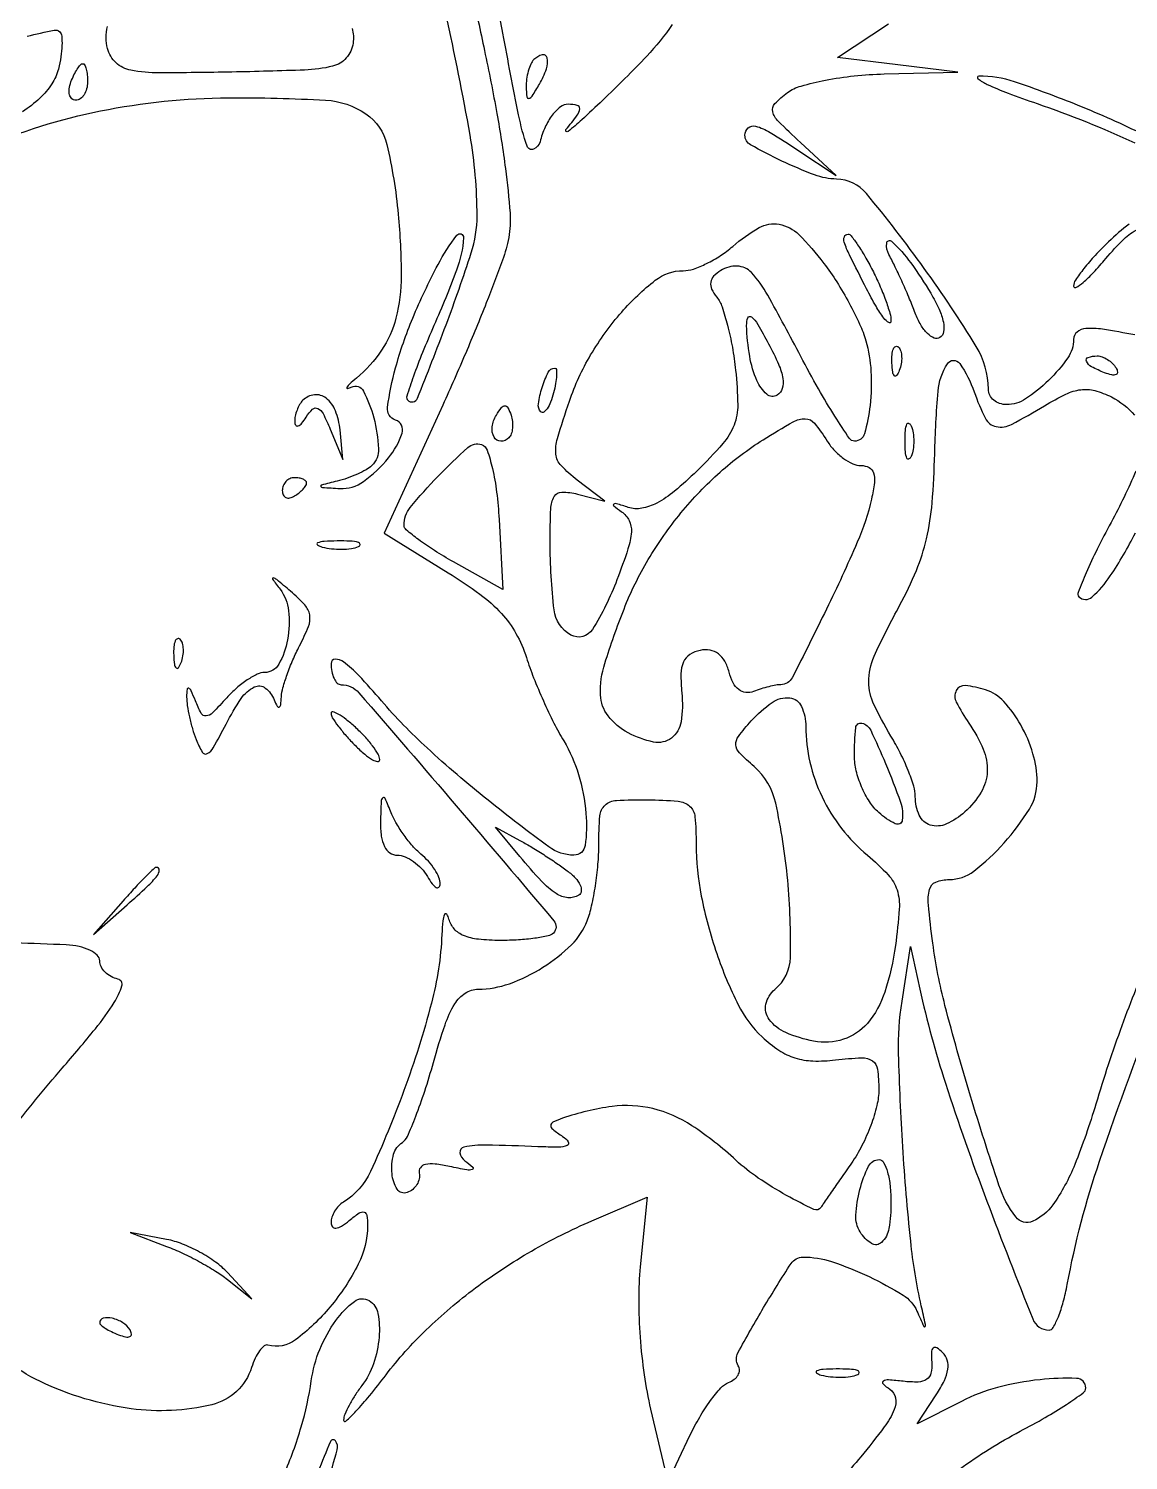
# Model space of a CAD drawing. Extents: x 4 to 800, y 0 to 528.
# Drawn here: x 610.2 to 700.5, y 311.3 to 428.9 of the extents above; entities that cross this region are included whole.
import ezdxf

# ---------------------------------------------------------------- set-up
doc = ezdxf.new("R2010")
doc.units = 0

msp = doc.modelspace()

# ---------------------------------------------------------------- linework, layer by layer
for points in [[(663.02962, 429.220008, -0.041614), (660.93844, 426.6218, -0.012237), (657.317004, 423, -0.004465), (655.597914, 421.391922, -0.016941), (654.481546, 420.433854, -0.352193), (654.315312, 420.434169, -0.416461), (654.299982, 420.583333, 0.011118), (655.226702, 421.766171, 0.13878), (655.428768, 422.292525, 0.371292), (655.224686, 422.578219, 0.059942), (654.489561, 422.666667, 0.165156), (653.840437, 422.446241, 0.067786), (653.177427, 421.776995, 0.055902), (652.590405, 420.783472, 0.041849), (652.168133, 419.583333, -0.236163), (651.640615, 418.980057, -0.431465), (651.103965, 419.223714, -0.033322), (650.413133, 421.786484, -0.002819), (649.114694, 428.5, 0.000176), (648.22128, 433.254014, 0.000229)], [(646.607214, 431.899912, 0.003621), (647.604769, 427.07776, -0.008173), (648.624908, 421.909698, -0.012387), (649.32668, 417.381937, -0.012619), (649.707676, 413.723298, -0.066752), (649.597564, 411.715235, -0.040491), (649.088855, 409.870127, -0.006392), (647.752984, 406.350417, -0.007059), (646.063194, 402.235423, -0.006116), (644.177508, 397.967036), (639.369426, 387.434072), (644.612824, 384.199878, -0.020367), (647.2332, 382.432383, -0.047738), (648.992529, 380.859349, -0.058985), (650.191333, 379.208265, -0.050242), (651.049389, 377.232842, 0.017242), (651.642347, 375.576923, 0.010795), (652.443939, 373.6806, 0.010832), (653.315307, 371.844875, 0.019361), (654.121279, 370.381966, -0.063795), (655.329051, 367.639677, -0.049683), (655.93892, 364.436787, -0.056692), (655.874577, 361.798968, -0.374448), (654.9573, 361, -0.159674), (652.900525, 361.674014, -0.01063), (647.907182, 365.506433, -0.016453), (642.889284, 369.808778, -0.030139), (639.144413, 373.67963, 0.010857), (637.287924, 375.75282, 0.045134), (636.036658, 376.869379, 0.164553), (635.345408, 377.092467, 0.40904), (635.006456, 376.75, 0.045555), (635.065122, 376.08015, 0.065614), (635.246109, 375.514063, 0.085814), (635.514228, 375.131825, 0.199561), (635.831361, 375, -0.21724), (637.288823, 374.335399, -0.001977), (645.282754, 365.057177, -0.001528), (653.309595, 355.60758, -0.389736), (653.267126, 354.600459, -0.145943), (652.832743, 354.365654, -0.01722), (651.738549, 354.176385, -0.019434), (650.390473, 354.043874, -0.014781), (648.906657, 354, -0.025345), (647.104738, 354.091397, -0.073123), (645.895439, 354.396763, -0.11148), (645.125469, 354.941093, -0.120013), (644.689326, 355.75, 0.090274), (644.503107, 356.150037, 0.575225), (644.326725, 356.134308, 0.085693), (644.180364, 355.598976, 0.01333), (644.104132, 354.5, -0.053612), (643.252597, 348.855006, -0.02392), (640.994735, 341.674942, -0.019762), (638.249715, 335.035164, -0.147476), (636.01429, 332.508832, 0.067066), (635.626283, 332.190219, 0.05227), (635.297948, 331.753726, 0.053445), (635.074737, 331.271716, 0.081905), (635, 330.818538, 0.167546), (635.117132, 330.478798, 0.26259), (635.395293, 330.363418, 0.113412), (635.860221, 330.531156, 0.030163), (636.5, 331, -0.021219), (637.312381, 331.61795, -0.225017), (637.711858, 331.68455, -0.298355), (637.943556, 331.416853, -0.033398), (638, 330.572785, -0.118531), (637.240571, 327.414301, -0.056029), (634.91614, 323.896203, -0.057212), (632.080311, 321.197159, -0.233702), (629.81094, 320.767235, 0.248162), (629.501166, 320.69973, 0.060855), (629.13438, 320.304572, 0.048166), (628.773213, 319.688672, 0.031704), (628.475371, 318.922402, -0.262761), (625.201839, 315.875485, -0.093074), (618.575829, 315.543641, -0.077834), (611.132434, 317.77237, -0.106653), (605.619677, 322.040141, -0.027891)], [(606.413335, 419.082632, -0.054145), (616.062122, 422.121436, -0.047558), (626.574542, 423.196152, -0.015494), (634.559247, 423.003268, -0.137244), (637.862225, 421.879582, -0.187357), (639.589277, 419.353383, -0.033968), (640.518871, 413.641903, -0.022279), (640.765923, 408.592036, -0.06356), (640.336386, 405.106509, -0.085968), (639.154982, 402.468673, -0.070803), (637.086657, 400.175843, 0.011196), (636.531332, 399.690892, 0.079436), (636.309365, 399.411878, 0.6418), (636.367767, 399.33139, 0.066243), (636.668628, 399.434569, -0.407004), (637.657457, 399.117394, -0.057979), (638.510586, 396.927697, -0.050914), (638.905491, 394.382841, -0.219956), (638.351163, 392.998228, -0.060816), (637.887009, 392.655887, -0.022637), (637.162529, 392.289021, -0.022035), (636.328135, 391.956319, -0.024831), (635.5, 391.713066, 0.002533), (634.225458, 391.399658, 0.448929), (634.168119, 391.289705, 0.295041), (634.295282, 391.196255, 0.001978), (635.726947, 391.116001, 0.170179), (637.663794, 391.683629, 0.066591), (639.720578, 393.619794, 0.090302), (640.836735, 395.650843, 0.414398), (640.2951, 396.734967, -0.360827), (639.643824, 397.78196, -0.032839), (640.306525, 401.021892, -0.032258), (641.714193, 405.10615, -0.022704), (643.792408, 409.5, -0.041541), (645.339892, 411.913034, -0.742672), (645.890565, 411.70572, -0.073233), (645.315645, 409.048301, -0.014281), (643.457637, 404.500127, 0.007608), (642.511064, 402.268566, 0.012054), (641.775886, 400.326291, 0.006034), (641.223888, 398.691695, 0.281879), (641.302653, 398.364014, 0.53719), (642.098135, 398.525689, 0.00607), (644.450931, 404.551761, 0.011512), (646.523162, 410.46489, 0.07903), (647.001507, 413.5, 0.042834), (646.422386, 420.13751, 0.012835), (644.420809, 430.097788, 0.012284)], [(701.020383, 403.719572, 0.009553), (698.382574, 404.188958, 0.05738), (696.992514, 404.247882, 0.156828), (696.283892, 403.962057, 0.222643), (696, 403.356113, -0.153877), (695.523295, 401.843813, -0.047018), (693.951291, 399.995112, -0.047106), (692.053805, 398.466944, -0.147011), (690.5, 398, -0.08295), (689.92713, 398.095697, -0.092637), (689.440625, 398.371538, -0.100597), (689.115307, 398.78238, -0.117847), (689, 399.264809, 0.138536), (688.008232, 402.775573, 0.018841), (683.729014, 409.190029, 0.015852), (678.989141, 415.326422, 0.218373), (676.523142, 416.521906, -0.084039), (674.728961, 416.865272, -0.022374), (672.039623, 418.007115, -0.015446), (669.458273, 419.341643, -0.272124), (669, 420.12132, -0.212819), (669.272194, 420.731852, -0.256471), (669.875621, 420.873085, -0.068777), (671.070768, 420.354285, -0.009664), (673.34563, 418.908308), (676.5, 416.816615), (673.554332, 419.528648, -0.009754), (671.735875, 421.269624, -0.134407), (671.286415, 422.053816, -0.260786), (671.460816, 422.717468, -0.043086), (672.495462, 423.62034, -0.088767), (673.608878, 424.1641, -0.021548), (675.607806, 424.640874, -0.021425), (677.983207, 424.995525, -0.019862), (680.44113, 425.157104), (686.5, 425.314207), (681.556305, 425.907104), (676.61261, 426.5), (680.806305, 429.264188, 0.025559)], [(610.030766, 428.261415, -0.005943), (612.26238, 428.754297, -0.252917), (612.71369, 428.619643, -0.176638), (612.879798, 428.262862, -0.030402), (612.898969, 427.50447, -0.029859), (612.809739, 426.570144, -0.022752), (612.605081, 425.562655, -0.084673), (612.065033, 424.336403, -0.057266), (611.080895, 423.163708, -0.047631), (609.66152, 422.05528, -0.029443)], [(636.740686, 428.888122, -0.10082), (636.812025, 427.692573, -0.144792), (636.253093, 426.470451, -0.156165), (635.134411, 425.793113, -0.049593), (632.829452, 425.47885, -0.004221), (626.850513, 425.311638, -0.004249), (620.905879, 425.246125, -0.047284), (618.546685, 425.463728, -0.142183), (617.341073, 426.074541, -0.14184), (616.648424, 427.236428, -0.064165), (616.532502, 428.139794, -0.062512), (616.647414, 429.051421, -0.066602)], [(701.794015, 420.15366, 0.017175), (696.38845, 422.565647, 0.014886), (691.135686, 424.516325, 0.085428), (688.212487, 424.974183, 0.713128), (688.144577, 424.76701, 0.05236), (688.912418, 424.302596, 0.019576), (690.616464, 423.581753, 0.007838), (693, 422.724183, -0.026696), (701.027691, 419.489183, -0.051611)], [(700.565555, 412.830061, 0.027575), (698.876248, 411.381438, 0.014937), (697.774731, 410.261132, 0.019765), (696.844898, 409.173951, 0.017494), (696.152216, 408.229957, 0.150638), (696, 407.736184, 0.573657), (696.192235, 407.62377, 0.048407), (696.778058, 408.032549, 0.02825), (697.631126, 408.847355, 0.013087), (698.648708, 409.99436, -0.024189), (700.13043, 411.591671, -0.082767), (701.288144, 412.399775, -0.110128)], [(702.370939, 352.949349, 0.017314), (699.963664, 346.996184, 0.014712), (697.829387, 340.56051, -0.022568), (696.097535, 335.600421, -0.059124), (694.294749, 332.293873, -0.133798), (692.644927, 330.939118, -0.347927), (691.250835, 331.292364, -0.082844), (689.861165, 333.912434, -0.006992), (687.532809, 341.222092, -0.009866), (685.436322, 348.662336, -0.03077), (684.436441, 353.767603, -0.007931), (684.067713, 356.931384, -0.088207), (684.163585, 358.193819, -0.238967), (684.68636, 358.788797, -0.095481), (685.782276, 359, 0.166024), (687.79586, 359.68756, 0.045157), (690.295612, 362.008614, 0.045603), (692.366455, 364.78386, 0.138351), (693, 367.029672, 0.072791), (692.662495, 369.335695, 0.055099), (691.663372, 371.693973, 0.057888), (690.273417, 373.614514, 0.131078), (688.772883, 374.572084, 0.050442), (687.095389, 374.923553, 0.312072), (686.363106, 374.524212, 0.238647), (686.36501, 373.56248, 0.03514), (687.398001, 371.842161, -0.052702), (688.578406, 369.710442, -0.112052), (688.908991, 367.864658, -0.124437), (688.401001, 366.184152, -0.073653), (687.063013, 364.557026, -0.07732), (685.5503, 363.563282, -0.183403), (684.227186, 363.478324, -0.215987), (683.325945, 364.275321, -0.105149), (682.996262, 365.809017, 0.074319), (682.864836, 366.675227, 0.020999), (682.40722, 367.965061, 0.02067), (681.760631, 369.396549, 0.020485), (680.996262, 370.77417, -0.031156), (679.519164, 373.575539, -0.122949), (679.176112, 375.47946, -0.093932), (679.722899, 377.588151, -0.014082), (681.710036, 381.507957, 0.026112), (683.083921, 384.38776, 0.041419), (683.917429, 386.988578, 0.03615), (684.377838, 389.933632, 0.014982), (684.590832, 393.960266, -0.015552), (684.868501, 399.09856, -0.12126), (685.631697, 401.352928, -0.534519), (686.642863, 401.374432, -0.068826), (687.834313, 399.045444, 0.032784), (688.75694, 396.869132, 0.231662), (689.646198, 396.194533, 0.170268), (690.905851, 396.376679, 0.016669), (693.620707, 397.910412, -0.02417), (695.357126, 398.857326, -0.080256), (696.599292, 399.229018, -0.099256), (697.745619, 399.151774, -0.049376), (699.111849, 398.631557, -0.105209), (701.001676, 397.127748, -0.174833)], [(701.12173, 392.547986, -0.022702), (699.077627, 388.327067, 0.008461), (697.931827, 386.123331, 0.01348), (697.035675, 384.197788, 0.0073), (696.364443, 382.583367, 0.299727), (696.437304, 382.229363, 0.397735), (697.50609, 382.199115, 0.063216), (699.015511, 383.935028, 0.030918), (701.072154, 387.464221, 0.00724)], [(608.637623, 338.275079, -0.015093), (612.913236, 343.5, 0.008223), (615.643177, 346.744095, 0.030858), (617.191798, 348.906882, 0.062262), (617.823776, 350.265669, 0.443486), (617.501613, 350.823324, -0.070831), (616.927701, 351.035102, -0.072609), (616.441099, 351.39732, -0.079401), (616.11321, 351.849432, -0.117789), (616, 352.323324, 0.209711), (615.798226, 352.783243, 0.07533), (615.192188, 353.192153, 0.058514), (614.302823, 353.4931, 0.040681), (613.25, 353.628685, 0.006326), (604.843723, 353.915523, 0.018763)], [(631.139373, 310.118465, 0.028872), (632.554761, 314.057769, 0.036446), (633.378259, 317.840649, -0.062528), (634.0813, 320.41716, -0.058758), (635.40953, 322.799234, -0.072082), (636.91747, 324.354496, -0.312216), (638.133647, 324.417402, -0.211787), (638.85494, 323.362673, -0.067218), (638.948814, 321.415623, -0.061217), (638.488658, 319.238984, -0.079401), (637.531803, 317.44113, 0.019155), (636.967459, 316.632395, 0.021074), (636.485547, 315.807652, 0.021045), (636.135848, 315.073593, 0.091991), (636.031803, 314.606198, 0.663153), (636.218878, 314.519214, 0.02028), (637.043114, 315.32884, 0.017041), (638.17006, 316.614499, 0.008377), (639.519224, 318.321384, -0.038045), (642.820143, 322.023473, -0.031109), (646.863549, 325.459504, -0.03003), (651.464117, 328.487687, -0.029291), (656.431853, 330.970789), (660.96012, 332.911831), (660.404284, 327.205915, 0.02492), (660.275486, 324.483736, 0.017518), (660.390727, 321.418766, 0.017339), (660.724263, 318.321874, 0.022111), (661.255782, 315.5), (662.663117, 309.5), (664.489076, 313.34183, -0.021257), (665.286247, 314.850194, -0.024865), (666.171327, 316.205803, -0.024959), (667.021067, 317.260826, -0.119677), (667.651774, 317.696615, 0.069303), (668.123042, 317.95701, 0.099656), (668.439681, 318.311569, 0.12358), (668.553781, 318.701896, 0.149105), (668.456888, 319.069757, -0.269212), (668.427447, 320.135409, -0.009528), (670.539898, 323.847321, -0.009755), (672.790497, 327.469562, -0.254099), (673.766867, 328, -0.079589), (676.126342, 327.622028, -0.03126), (679.193906, 326.396141, -0.028683), (681.987338, 324.869952, -0.148865), (683.130302, 323.561124, 0.002004), (683.700583, 322.305416, 0.553933), (683.797115, 322.292916, 0.230155), (683.835993, 322.454997, 0.001359), (683.49094, 324, -0.029676), (682.620011, 329.292005, -0.010106), (681.969598, 337.057049, -0.009244), (681.626455, 344.699668, -0.045555), (681.904924, 349), (682.611343, 353.5), (683.376083, 350, 0.024841), (685.469122, 342.281027, 0.011906), (688.87739, 332.592772, 0.004229), (692.638624, 322.911005, 0.307091), (693.982027, 322, 0.275142), (694.331293, 322.207937, 0.029159), (694.750359, 323.101562, 0.029475), (695.153535, 324.313045, 0.019239), (695.480695, 325.75, -0.035434), (698.132975, 335.873803, -0.01329), (703.216165, 349.643307, -0.005598)], [(686.638291, 310.577283, -0.038698), (691.609966, 313.686225, 0.010208), (693.673903, 314.818845, 0.015522), (695.414019, 315.893766, 0.010117), (696.788948, 316.843781, 0.240155), (696.997624, 317.25, 0.404335), (696.243579, 318.034968, 0.036227), (693.243048, 317.928673, 0.037961), (689.748748, 317.279386, 0.053019), (686.782889, 316.144225), (683.142894, 314.28845), (684.7201, 316.695571, 0.030527), (685.383552, 317.856995, 0.077245), (685.673675, 318.782458, 0.112266), (685.618057, 319.532753, 0.122561), (685.241987, 320.158013, 0.052239), (684.763784, 320.545521, 0.3383), (684.47378, 320.523498, 0.208343), (684.317183, 320.183631, 0.026291), (684.343333, 319.356667, -0.074283), (684.286583, 318.472713, -0.195037), (683.935591, 317.957069, -0.142621), (683.230936, 317.735552, -0.034666), (682, 317.79475, 0.01106), (680.796181, 317.909748, 0.15283), (680.375159, 317.811083, 0.499301), (680.349742, 317.583277, 0.040325), (680.898328, 317.144061, -0.198334), (681.374166, 316.425158, -0.150395), (681.273623, 315.475196, -0.060114), (680.447167, 314.045329, -0.010578), (678.527866, 311.599311, -0.022632), (676.886229, 309.771284, -0.029863)]]:
    msp.add_lwpolyline(points, format="xyb")
for points in [[(615, 424.5, -0.062722), (614.92777, 423.926468, -0.08088), (614.715469, 423.440625, -0.098158), (614.400789, 423.115494, -0.152681), (614.031385, 423, -0.184534), (613.710807, 423.122486, -0.147206), (613.516384, 423.440625, -0.100118), (613.488865, 423.925634, -0.055937), (613.638374, 424.5, -0.02136), (613.887494, 425.074558, -0.030395), (614.160341, 425.559375, -0.030693), (614.420671, 425.912889, -0.222225), (614.606989, 426, -0.289661), (614.758929, 425.903916, -0.046727), (614.884553, 425.559375, -0.039339), (614.971531, 425.074824, -0.024748)], [(651.666667, 426.333333, 0.090291), (651.412681, 425.966277, 0.037424), (651.204766, 425.397396, 0.03547), (651.067974, 424.738421, 0.038261), (651.030409, 424.083333, 0.022266), (651.081567, 423.281648, 0.446695), (651.258773, 423.154512, 0.200091), (651.526993, 423.343107, 0.009073), (652.122073, 424.325003, 0.045735), (652.700437, 425.568642, 0.142678), (652.755664, 426.481056, 0.424), (652.351748, 426.72635, 0.133055)], [(675.489458, 409.602709, -0.022151), (676.543804, 408.08549, -0.016741), (677.568775, 406.334276, -0.017014), (678.421761, 404.621381, -0.037193), (678.929221, 403.246793, -0.055592), (679.355834, 400.734872, -0.042148), (679.280088, 397.938906, -0.041568), (678.822594, 395.615492, -0.335081), (678.007291, 395, -0.249665), (677.585969, 395.224364, -0.006671), (676.396114, 397.045236, -0.012414), (675.046238, 399.293957, -0.007994), (673.589043, 401.962506, 0.005519), (670.869777, 407.001404, 0.06123), (669.527905, 408.848745, 0.199066), (668.378626, 409.372052, 0.148033), (667.016556, 409.010232, 0.063212), (666.430887, 408.536789, 0.154559), (666.18848, 408.045076, 0.149299), (666.269336, 407.491677, 0.057678), (666.683509, 406.826215, -0.085798), (667.123182, 406.022868, -0.01904), (667.575272, 404.516227, -0.019246), (667.969209, 402.711876, -0.017508), (668.237942, 400.824771, -0.023235), (668.408026, 397.992526, -0.09574), (668.106382, 396.309831, -0.088967), (667.188513, 394.798348, -0.018525), (665.041012, 392.540047, -0.019736), (663.217807, 390.895152, -0.05176), (661.75628, 389.914174, -0.076747), (660.522304, 389.485275, -0.125041), (659.422277, 389.559608, 0.005843), (658.4488, 389.865627, 0.219785), (658.225913, 389.834263, 0.516802), (658.219796, 389.696299, 0.010411), (658.875923, 389.20749, -0.12563), (659.492028, 388.478072, -0.130812), (659.670985, 387.553952, -0.062928), (659.393955, 386.148034, -0.011142), (658.490065, 383.613158, -0.046788), (656.48251, 379.543957, -0.402594), (654.697548, 379.081535, -0.239758), (653.32728, 381.136167, -0.029394), (653, 386.698419, -0.009889), (653.054386, 389.447949, -0.119905), (653.342247, 390.455748, -0.271102), (653.973416, 390.820848, -0.061541), (655.25, 390.656574), (657.5, 390.079885), (655.231687, 391.808057, -0.038932), (653.908719, 392.989344, -0.167706), (653.473607, 393.933667, -0.098297), (653.598056, 395.219109, -0.00898), (654.584516, 398.294021, -0.051778), (656.329159, 402.079522, -0.045532), (658.880337, 405.605664, -0.047931), (661.638128, 408.214649, -0.166999), (663.923913, 409, 0.081931), (664.764318, 409.138641, 0.032301), (665.851417, 409.5875, 0.030899), (666.987019, 410.234586, 0.033698), (668, 411, -0.049565), (670.169991, 412.534161, -0.177015), (671.819927, 412.810514, -0.151346), (673.422412, 411.966319, -0.033493)], [(679.47432, 409.04966, -0.01572), (680.058336, 407.827617, -0.016705), (680.551831, 406.595534, -0.016521), (680.904699, 405.51087, -0.070488), (681, 404.838218, -0.58822), (680.812353, 404.733903, -0.092855), (680.4125, 405.099912, -0.031135), (679.769724, 406.07645, -0.012101), (679, 407.5, -0.00239), (677.590345, 410.297933, -0.033773), (677.159234, 411.333746, -0.17782), (677.170774, 411.793722, -0.307626), (677.47432, 412, -0.235078), (677.726782, 411.874361, -0.012882), (678.257477, 411.133338, -0.017771), (678.855305, 410.180197, -0.011852)], [(684.265877, 407.145714, -0.025303), (684.95077, 405.830955, -0.056758), (685.300321, 404.762785, -0.087869), (685.322017, 403.976262, -0.220868), (685.014005, 403.508655, -0.241652), (684.548825, 403.471661, -0.096802), (684.001771, 403.836247, -0.066541), (683.454019, 404.546328, -0.040233), (682.997285, 405.507142, 0.008968), (682.53033, 406.671996, 0.005798), (681.950167, 408.00397, 0.005828), (681.352712, 409.292929, 0.010957), (680.835438, 410.317316, -0.14828), (680.648184, 411.264855, -0.61921), (681.044276, 411.415139, -0.048333), (682.631107, 409.634804, -0.025145)], [(671.654851, 398.780194, -0.33476), (670.793841, 398.856537, -0.105967), (669.990287, 399.969945, -0.061644), (669.39089, 401.972226, -0.034729), (669.141596, 404.5, -0.097849), (669.248096, 405.134872, -0.51515), (669.534197, 405.210408, -0.087293), (670.056869, 404.594126, -0.010024), (670.946766, 403.000212, -0.018454), (671.767807, 401.31024, -0.062356), (672.119071, 400.136534, -0.114057), (672.069602, 399.325101, -0.183298)], [(681.683114, 400.8125, -0.054073), (681.461564, 400.395823, -0.470617), (681.279315, 400.37858, -0.168741), (681.137993, 400.670344, -0.018894), (681.078947, 401.416667, -0.028489), (681.089945, 402.112848, -0.077125), (681.200665, 402.592839, -0.208169), (681.385309, 402.77538, -0.296942), (681.604167, 402.729167, -0.126455), (681.797407, 402.402231, -0.060344), (681.876576, 401.916927, -0.05415), (681.839148, 401.359369, -0.051402)], [(653.279377, 398.960337, -0.027385), (653.039435, 398.212661, -0.055867), (652.756817, 397.665682, -0.101575), (652.4811, 397.393026, -0.354513), (652.249458, 397.417209, -0.237878), (652.033848, 398.071508, -0.038928), (652.342749, 399.411477, -0.03858), (652.848821, 400.67298, -0.285434), (653.374996, 401, -0.382544), (653.512617, 400.876657, -0.039062), (653.527486, 400.400849, -0.033279), (653.452526, 399.742548, -0.018968)], [(699.492921, 401.011454, -0.1144), (699.606889, 400.674071, -0.32948), (699.487528, 400.474315, -0.155351), (699.131719, 400.443138, -0.036408), (698.551938, 400.618443, -0.029964), (697.48003, 401.105273, -0.168622), (697.057392, 401.558518, -0.444011), (697.201747, 401.882327, -0.079093), (697.940983, 402, -0.088797), (698.34605, 401.927491, -0.053277), (698.78502, 401.709615, -0.051183), (699.189428, 401.389589, -0.061454)], [(632.6875, 398.354167, 0.065829), (632.425239, 398.011979, 0.03994), (632.206451, 397.550391, 0.039379), (632.059926, 397.04853, 0.054926), (632.015313, 396.583333, 0.151471), (632.104871, 396.308292, 0.350291), (632.300295, 396.251783, 0.123274), (632.602334, 396.475585, 0.030987), (632.963961, 396.975928, -0.059915), (633.491791, 397.623903, -0.319306), (633.91818, 397.68808, -0.16001), (634.345325, 397.260347, -0.017311), (634.938685, 395.975928), (635.980074, 393.5), (635.740037, 395.921672, 0.06915), (635.361022, 397.491675, 0.131501), (634.594107, 398.52937, 0.197392), (633.636412, 398.807936, 0.171319)], [(649.604167, 395.270833, -0.198339), (648.941134, 394.995338, -0.274516), (648.399603, 395.315272, -0.160291), (648.239822, 396.176395, -0.105175), (648.582949, 397.134215, -0.024362), (649.012891, 397.759582, -0.233206), (649.294341, 397.899578, -0.286646), (649.536207, 397.749629, -0.033951), (649.787251, 397.138246, -0.052621), (649.903448, 396.610215, -0.052345), (649.907167, 396.068604, -0.057227), (649.805016, 395.594136, -0.115259)], [(675.767927, 395, 0.049268), (676.357679, 394.23492, 0.047159), (677.09378, 393.5875, 0.050829), (677.858448, 393.144008, 0.106398), (678.527526, 393, -0.119036), (679.200181, 392.837558, -0.200111), (679.569585, 392.400654, -0.109148), (679.641618, 391.597432, -0.025097), (679.398961, 390.25, -0.044952), (678.227931, 386.694946, -0.011654), (675.705563, 381.214657, -0.004741), (672.880873, 375.572268, -0.281385), (671.94451, 375, 0.046328), (671.547152, 374.963103, 0.014817), (670.96693, 374.836511, 0.014643), (670.325783, 374.656493, 0.01585), (669.713209, 374.443442, -0.120593), (669.067988, 374.361462, -0.13951), (668.496808, 374.596834, -0.108127), (668.032975, 375.161962, -0.054072), (667.702297, 376.030416, 0.060939), (667.344141, 376.933656, 0.107066), (666.821115, 377.539025, 0.12005), (666.140399, 377.831628, 0.089755), (665.320876, 377.821778, 0.096688), (664.468615, 377.477588, 0.147712), (663.958111, 376.87259, 0.098699), (663.747953, 375.890573, 0.028552), (663.814964, 374.333972, -0.062174), (663.757638, 371.953437, -0.198195), (662.956823, 370.616213, -0.213967), (661.49913, 370.29282, -0.072159), (659.404647, 371.051031, -0.104518), (657.764351, 372.431729, -0.158791), (657.134351, 374.169005, -0.085246), (657.490811, 376.751828, -0.016483), (659.069835, 381.21298, -0.041102), (661.063713, 385.285278, -0.037651), (663.749143, 389.105263, -0.037913), (666.955278, 392.453044, -0.043249), (670.5, 395.118644, -0.009658), (672.967586, 396.594488, -0.136391), (673.95679, 396.845589, -0.220397), (674.718714, 396.471527, -0.030588)], [(682.662281, 393.75, -0.174857), (682.474999, 393.540618, -0.447206), (682.306058, 393.601562, -0.078554), (682.189089, 394.10856, -0.017491), (682.157895, 395, -0.017491), (682.189089, 395.89144, -0.078554), (682.306058, 396.398438, -0.447206), (682.474999, 396.459382, -0.174857), (682.662281, 396.25, -0.057986), (682.818615, 395.679992, -0.037979), (682.87034, 395, -0.037979), (682.818615, 394.320008, -0.057986)], [(648.802697, 388.577394), (649.105393, 382.812796), (645.052697, 385.090539, -0.012939), (643.499915, 386.016918, -0.019034), (642.19048, 386.916316, -0.014719), (641.183887, 387.71273, -0.221523), (641, 388.107416, -0.172552), (641.513377, 389.550725, -0.021028), (643.777838, 392.103971, -0.018269), (646.240449, 394.476103, -0.268282), (647.374183, 394.712935, -0.235872), (647.830445, 394.260159, -0.024306), (648.258208, 392.757605, -0.026179), (648.604881, 390.812834, -0.017902)], [(631, 390.940983, 0.108972), (631.078288, 390.586039, 0.182303), (631.29375, 390.3746, 0.161196), (631.6179, 390.343488, 0.082592), (632, 390.5, 0.029505), (632.382774, 390.768994, 0.035638), (632.70625, 391.066025, 0.038439), (632.934461, 391.34829, 0.151918), (633, 391.559017, 0.210953), (632.92554, 391.727648, 0.081139), (632.70625, 391.870461, 0.061769), (632.382849, 391.967655, 0.042167), (632, 392, 0.105053), (631.618444, 391.918938, 0.099167), (631.29375, 391.688914, 0.09642), (631.076123, 391.345238, 0.093332)], [(634.269032, 386.307009, 0.037336), (635.036634, 386.167106, 0.029507), (635.880008, 386.127736, 0.030339), (636.671085, 386.185595, 0.06278), (637.269032, 386.344063, 0.31318), (637.386009, 386.52287, 0.333666), (637.257153, 386.684921, 0.052471), (636.580113, 386.787295, 0.014395), (635.5, 386.805051, 0.012823), (634.431793, 386.764444, 0.080377), (633.900903, 386.643467, 0.597527), (633.883358, 386.48334, 0.087174)], [(630.810293, 382.845653, -0.138047), (631.521423, 381.078408, -0.072817), (631.43285, 378.696469, -0.081463), (630.709245, 376.683661, -0.272219), (629.54658, 376, 0.113191), (628.945031, 375.862053, 0.034014), (628.124204, 375.393336, 0.032171), (627.247376, 374.725149, 0.029945), (626.440958, 373.93476, -0.010763), (625.254511, 372.679164, -0.175715), (624.739746, 372.434112, -0.301598), (624.338878, 372.647632, -0.030003), (623.856256, 373.68476, 0.010632), (623.512849, 374.504259, 0.186574), (623.312391, 374.704081, 0.509305), (623.172169, 374.622444, 0.025366), (623.140571, 374, 0.037903), (623.194894, 373.284425, 0.016911), (623.36916, 372.355068, 0.016627), (623.620752, 371.379646, 0.021629), (623.918746, 370.506615, 0.038429), (624.421471, 369.463246, 0.398213), (624.838866, 369.340033, 0.148908), (625.330182, 369.813152, 0.007843), (626.374141, 371.756615, -0.028817), (627.627114, 373.871426, -0.128786), (628.699368, 374.815947, -0.28913), (629.59805, 374.72857, -0.132629), (630.337719, 373.75, 0.023103), (630.577059, 373.227755, 0.392464), (630.740137, 373.168802, 0.268232), (630.868169, 373.33878, 0.016192), (630.927213, 374, -0.053984), (631.052796, 374.756329, -0.01716), (631.398208, 375.846934, -0.016907), (631.869403, 377.04453, -0.018056), (632.411087, 378.181053, 0.02516), (633.147346, 379.784035, 0.136593), (633.250155, 380.725664, 0.146433), (632.848094, 381.550495, 0.030367), (631.67216, 382.681053, 0.00304), (630.540415, 383.632243, 0.126707), (630.254937, 383.766913, 0.678662), (630.194021, 383.67124, 0.007848)], [(622.078947, 377.416667, 0.018894), (622.137993, 376.670344, 0.168741), (622.279315, 376.37858, 0.470617), (622.461564, 376.395823, 0.054073), (622.683114, 376.8125, 0.051402), (622.839148, 377.359369, 0.05415), (622.876576, 377.916927, 0.060344), (622.797407, 378.402231, 0.126455), (622.604167, 378.729167, 0.296942), (622.385309, 378.77538, 0.208169), (622.200665, 378.592839, 0.077125), (622.089945, 378.112848, 0.028489)], [(674, 371.5651, 0.057528), (674.338506, 368.632757, 0.054217), (675.337611, 365.791971, 0.053524), (676.939559, 363.199321, 0.053204), (679.058211, 361, -0.02922), (680.767677, 359.387575, -0.114144), (681.495624, 358.141958, -0.093754), (681.675987, 356.575122, -0.016205), (681.362377, 353.592486, -0.043232), (680.491264, 349.761362, -0.099504), (679.059053, 347.190911, -0.138824), (677.090885, 345.878195, -0.125963), (674.646957, 345.727156, -0.054945), (672.372045, 346.427538, -0.130547), (670.993088, 347.515692, -0.219349), (670.725717, 348.762503, -0.165861), (671.466079, 349.971848, 0.217339), (672.738836, 352.606316, 0.028783), (672.513319, 358.952535, 0.030664), (671.528449, 365.281315, 0.160866), (669.758065, 368.270657, -0.020122), (668.549819, 369.412947, -0.17925), (668.257481, 370.070256, -0.181143), (668.465517, 370.75574, -0.020631), (669.518694, 372.020657, -0.055552), (671.233393, 373.537483, -0.180565), (672.677555, 373.915438, -0.267425), (673.64359, 373.22003, -0.106461)], [(635, 372.654988, 0.144667), (635.107374, 372.291647, 0.017734), (635.5875, 371.604903, 0.019802), (636.234094, 370.813779, 0.015149), (637, 370, 0.019916), (637.768635, 369.290276, 0.045541), (638.4125, 368.835722, 0.099968), (638.830204, 368.695241, 0.451366), (639, 368.845012, 0.136196), (638.878502, 369.282783, 0.026046), (638.4125, 369.973483, 0.02603), (637.765682, 370.745071, 0.021385), (637, 371.5, 0.016975), (636.231827, 372.14915, 0.036007), (635.5875, 372.585892, 0.063373), (635.150287, 372.769265, 0.495869)], [(680.551027, 368.532119, -0.013353), (681.777903, 365.360256, -0.12012), (681.93038, 363.889123, -0.512424), (681.350418, 363.581338, -0.069208), (680, 364.5, -0.065029), (679.23078, 365.403383, -0.042446), (678.584794, 366.612617, -0.042113), (678.146273, 367.928739, -0.059432), (678, 369.154988, -0.022804), (678.105973, 371.477358, -0.458341), (678.615597, 371.841228, -0.225304), (679.332453, 371.258343, -0.012282)], [(639.063386, 363.75, 0.038592), (639.127088, 362.573683, 0.084164), (639.392521, 361.71311, 0.12352), (639.843222, 361.191824, 0.154229), (640.45031, 361, -0.100292), (641.080138, 360.872383, -0.054217), (641.774005, 360.485937, -0.050884), (642.422383, 359.919365, -0.055942), (642.919901, 359.25, 0.026672), (643.315642, 358.64695, 0.100709), (643.648701, 358.345282, 0.344654), (643.861045, 358.372734, 0.190106), (643.969591, 358.627555, 0.108324), (643.868952, 359.154129, 0.041454), (643.517583, 359.816848, 0.038606), (643.002648, 360.497678, 0.038358), (642.388138, 361.092837, -0.039665), (641.710766, 361.752312, -0.023461), (641.007489, 362.635305, -0.02338), (640.38437, 363.588631, -0.036784), (639.951524, 364.465282, 0.008), (639.447876, 365.652877, 0.492869), (639.254095, 365.699856, 0.216759), (639.115297, 365.423799, 0.003979)], [(664.996829, 361.931501, 0.048522), (665.418438, 357.636853, 0.033698), (666.683116, 352.924479, 0.034072), (668.45351, 348.709917, 0.087927), (670.42048, 346.074705, 0.041296), (671.796674, 344.980721, 0.071241), (673.113529, 344.349703, 0.068967), (674.584535, 344.101887, 0.036367), (676.438545, 344.182619, -0.016747), (678.601236, 344.36194, -0.163129), (679.473062, 344.116732, -0.21495), (679.894368, 343.429188, -0.031586), (680, 341.758707, -0.060153), (679.840943, 340.44138, -0.028828), (679.340055, 338.810382, -0.02808), (678.613463, 337.146603, -0.035721), (677.753379, 335.709507, 0.000734), (676.874185, 334.449563, 0.001024), (676.091831, 333.319954, 0.000614), (675.435799, 332.366073, 0.01346), (675.251873, 332.081827, -0.385269), (674.660322, 331.906641, -0.014406), (672.423977, 333.060631, -0.023167), (670.100902, 334.489764, -0.036458), (668.266879, 335.944936, 0.039321), (664.644568, 338.785397, 0.087328), (661.441903, 340.185723, 0.093186), (658.089176, 340.360698, 0.049466), (654.028025, 339.398897, 0.024646), (653.228007, 339.078728, 0.293202), (653.05605, 338.810698, 0.232199), (653.21198, 338.493033, 0.016807), (654.028025, 337.904812, -0.091915), (654.484275, 337.45861, -0.479752), (654.400051, 337.167272, -0.098847), (653.694404, 337.02593, -0.010346), (652, 337.059924, 0.005487), (647.73388, 337.186997, 0.052337), (645.920251, 337.031051, 0.401822), (645.592293, 336.568044, 0.204083), (646, 335.903804, -0.028686), (646.638837, 335.392447, -0.56451), (646.600154, 335.190662, -0.135728), (646.154049, 335.15321, -0.007205), (644.74307, 335.439908, 0.025092), (643.546808, 335.63873, 0.082393), (642.749595, 335.598923, 0.179133), (642.33851, 335.33612, 0.22049), (642.24307, 334.895791, -0.107416), (642.246176, 334.423522, -0.086941), (642.057339, 333.951941, -0.082734), (641.708072, 333.553252, -0.083906), (641.25, 333.291667, -0.354097), (640.442744, 333.567447, -0.117227), (640.010387, 334.839784, -0.087972), (640.140879, 336.441121, -0.192429), (640.860612, 337.413854, 0.152193), (641.275237, 337.89124, 0.010516), (641.965188, 339.559969, 0.014204), (642.701878, 341.625337, 0.010166), (643.412351, 343.972871, -0.012537), (644.365788, 347.070153, -0.056448), (645.165364, 348.784214, -0.109862), (646.028276, 349.677514, -0.147009), (647.101399, 350, 0.087168), (649.655869, 350.448744, 0.053244), (652.414068, 351.795356, 0.054027), (654.758018, 353.646716, 0.108171), (656.042961, 355.612996, 0.036273), (656.410649, 356.841521, 0.016594), (656.71887, 358.487523, 0.016333), (656.93008, 360.25007, 0.021654), (657, 361.863823, -0.018977), (657.090001, 364.234299, -0.18975), (657.514362, 365.110687, -0.175284), (658.439594, 365.499441, -0.015731), (660.996829, 365.548723, -0.016205), (663.515605, 365.43632, -0.166048), (664.460432, 365.030046, -0.188814), (664.896683, 364.154759, -0.022066)], [(654.40149, 359.725918, -0.042493), (655.06183, 359.139015, -0.079245), (655.46558, 358.550266, -0.129009), (655.558514, 358.057359, -0.241268), (655.353745, 357.718626, -0.163641), (654.46098, 357.510376, -0.121672), (653.499074, 357.847819, -0.060409), (652.28788, 358.868446, -0.013563), (650.5, 360.895509), (648.5, 363.291018), (650.5, 362.218784, -0.012181), (651.403206, 361.705852, -0.006931), (652.471063, 361.044208, -0.006918), (653.528495, 360.34777, -0.011353)], [(617.924314, 357.25), (615.5, 354.5), (618.25, 356.924314, 0.007047), (619.901388, 358.422009, 0.038158), (620.720118, 359.311864, 0.157803), (620.891157, 359.773973, 0.426412), (620.674314, 360, 0.194102), (620.471891, 359.918342, 0.004632), (619.732156, 359.192187, 0.009492), (618.876984, 358.303915, 0.006223)], [(681, 332.5, -0.039973), (680.82773, 330.348613, -0.162422), (680.227242, 329.200339, -0.346225), (679.393401, 329.116413, -0.11321), (678.464874, 330.056835, -0.15414), (678.115127, 331.439813, -0.049442), (678.450244, 333.557085, -0.049293), (679.153602, 335.458608, -0.287015), (680.019052, 336, -0.280398), (680.397589, 335.769603, -0.05105), (680.711847, 334.971875, -0.041844), (680.928864, 333.841146, -0.026502)], [(621.5, 328.875494, -0.019953), (622.794786, 328.324983, -0.014033), (624.20625, 327.608034, -0.014189), (625.520211, 326.844456, -0.028645), (626.5, 326.15663), (628.5, 324.574236), (626.5, 326.724067, 0.050159), (625.516181, 327.589128, 0.030752), (624.20625, 328.409539, 0.030637), (622.794782, 329.068513, 0.047057), (621.5, 329.442931), (618.5, 330.011964)], [(616, 322.606989, 0.2252), (616.088769, 322.419896, 0.029412), (616.455882, 322.154486, 0.029555), (616.957462, 321.875192, 0.020646), (617.551938, 321.618443, 0.036408), (618.131719, 321.443138, 0.155351), (618.487528, 321.474315, 0.32948), (618.606889, 321.674071, 0.1144), (618.492921, 322.011454, 0.115814), (617.901891, 322.603931, 0.080554), (617.026239, 322.969265, 0.115534), (616.291154, 322.972535, 0.349578)], [(675.269032, 318.307009, 0.037336), (676.036634, 318.167106, 0.029507), (676.880008, 318.127736, 0.030339), (677.671085, 318.185595, 0.06278), (678.269032, 318.344063, 0.31318), (678.386009, 318.52287, 0.333666), (678.257153, 318.684921, 0.052471), (677.580113, 318.787295, 0.014395), (676.5, 318.805051, 0.012823), (675.431793, 318.764444, 0.080377), (674.900903, 318.643467, 0.597527), (674.883358, 318.48334, 0.087174)], [(633.942408, 310.348522, 0.020915), (633.580461, 309.261766, 0.023445), (633.326104, 308.18894, 0.0236), (633.197028, 307.26444, 0.103689), (633.259965, 306.720104, 0.543073), (633.478783, 306.663291, 0.083317), (633.817071, 307.095988, 0.035136), (634.248466, 308.043965, 0.014759), (634.699206, 309.371582, 0.008454), (635.508708, 312.177451, 0.234952), (635.363139, 312.904662, 0.571914), (634.953723, 312.85225, 0.010282)]]:
    msp.add_lwpolyline(points, format="xyb", close=True)

doc.saveas('drawing.dxf')
